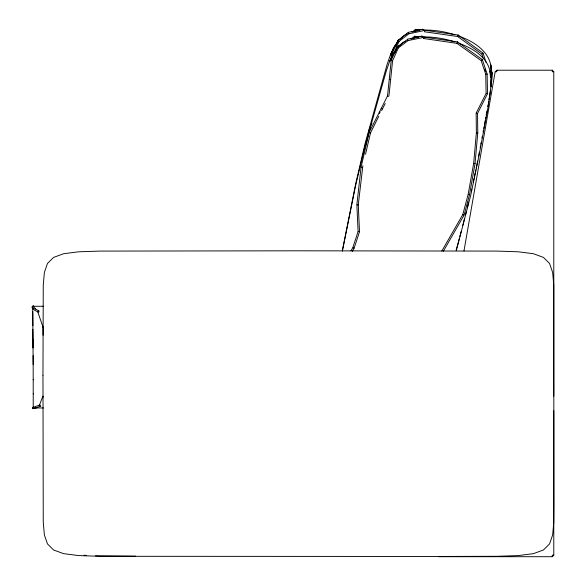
<?xml version="1.0" encoding="UTF-8"?>
<svg xmlns="http://www.w3.org/2000/svg" width="586" height="586" viewBox="0 0 586 586"><rect width="100%" height="100%" fill="white"/><g stroke="black" fill="none" stroke-linecap="round" stroke-linejoin="round"><path stroke-width="0.88" d="M491.053 86.874L491.258 78.465L490.9 86.721L491.185 78.385L490.057 70.957L490.438 77.601C491.412 59.501 473.928 48.47 458.86 43.283M441.822 251.035L462.793 214.542L468.163 194.347L473.664 163.399L476.367 132.846L476.147 113.149L486.109 93.408L485.735 74.276L481.135 60.578L456.933 43.349L423.612 38.5M443.382 251.16L464.083 215.135L469.518 194.669L475.048 163.582L477.766 132.876L477.546 113.479L487.515 93.716L487.134 73.939L482.315 59.589L457.454 41.884L423.817 37.094L423.605 38.603M483.201 58.219L481.86 54.102L457.695 36.53L424.374 31.754L424.586 30.208L458.223 35.028L483.04 53.084L486.138 62.585M350.999 250.764L352.816 247.629L358.097 231.529L356.859 204.792L361.071 167.208L369.151 132.443L387.514 95.95L391.243 60.204L397.264 46.902L400.311 45.144M391.419 59.303C390.1 50.513 395.579 55.648 391.946 53.956M388.979 95.518L392.613 60.592L398.355 47.906L397.279 46.939L397.586 47.429M424.52 30.597L424.586 30.208M423.751 37.467L423.817 37.094M488.431 103.026L488.724 101.319M489.017 99.62L489.303 97.913M489.596 96.207L490.467 91.094M463.973 250.955L495.177 71.719L496.965 70.217L552.283 70.217L553.785 71.719L553.785 396.173M496.965 70.217L496.701 71.719L495.177 71.719M483.098 131.938L483.421 130.195M483.736 128.451L484.058 126.701M484.373 124.957L485.164 120.599M485.486 118.855L485.801 117.105M42.976 326.402L43.108 326.79M486.131 115.347L486.951 110.944M487.772 106.542L488.101 104.784M480.168 147.701L480.498 145.951M480.828 144.193L481.15 142.442M481.97 138.062L482.293 136.311M475.488 171.639L475.839 169.859M476.191 168.087L477.597 160.974M478.476 156.528L479.355 152.082M342.363 250.471L355.812 183.154L365.166 143.27L387.09 64.511L390.401 54.945L393.96 47.18L390.606 54.872L394.063 47.151L397.682 41.701M342.37 251.182L355.453 186.333L364.697 147.394L386.416 70.503L389.705 61.164L393.243 53.597L389.91 61.098L393.345 53.56L397.132 48.25M423.532 30.04L422.799 29.3L408.303 32.355L397.982 40.419L399.051 41.408L408.816 33.812L422.836 30.86L423.597 30.033L422.806 29.3L415.13 30.252L414.544 31.446M422.674 37.306L422.023 36.2L414.361 37.101L410.969 38.984M471.349 190.824L471.73 189.08M473.232 182.107L473.986 178.62M474.36 176.869L475.305 172.511M414.529 30.662L414.551 31.454M365.774 144.867L369.656 127.96L371.985 123.177M362.873 165.713L358.273 204.822L359.518 231.726L354.098 248.259L352.274 251.409M365.547 154.206L370.484 132.971L378.812 116.211M457.725 36.427L458.223 35.028L458.113 35.409M467.401 207.261L468.654 202.075M456.955 43.254L457.454 41.884L457.344 42.258M462.742 225.5L464.544 218.541M465.672 214.19L466.353 211.583M43.078 396.143L42.741 396.663L43.152 397.205M456.816 247.68L458.186 242.597M458.648 240.897L459.329 238.356M459.783 236.656L461.153 231.565M456.113 250.295L456.589 248.53M456.377 250.464L470.8 194.977L478.879 156.294L487.83 108.395L491.713 80.993L491.947 72.378L491.559 80.831L491.866 72.298L490.76 64.694L491.127 71.499C492.225 52.879 474.301 41.438 458.794 36.12M42.822 396.363L39.262 405.651L40.016 406.362L40.771 405.666M33.358 306.852L33.439 306.368M33.461 408.662L32.56 408.361L32.933 407.373L40.016 404.955M34.069 407.995L33.842 408.567M39.042 311.818L38.786 310.858L35.035 308.771L35.314 309.027L33.065 305.753M483.011 53.179L481.985 54.059M482.278 59.684L481.26 60.541M391.946 53.993L398.004 40.324L401.813 38.061M393.675 53.538L399.088 41.35M379.369 113.486L380.168 111.882M381.589 110.622L385.222 103.51M487.098 74.012L485.889 74.305M396.407 49.649L394.356 53.223L396.51 49.612M397.667 42.36L395.074 46.799L398.37 40.939L394.319 47.063L397.652 41.782M408.274 32.413L408.845 33.761M408.054 40.573L407.541 39.145L422.037 36.2L422.828 36.911L422.067 37.724L408.054 40.573L398.355 47.906M391.287 60.277L392.613 60.629L391.28 60.19M43.064 335.28L42.983 326.849M418.404 30.194L419.012 29.769L419.635 30.12M422.198 29.725L422.799 29.3L422.147 29.732M414.009 37.226L413.782 38.273A0.791 0.776 85 0 1 414.016 37.218L413.782 38.28M417.635 37.057L418.594 36.728M421.422 36.61L422.023 36.2L421.371 36.618M400.458 38.94L403.022 36.339L407.175 33.9M438.592 556.7L552.283 556.7L553.785 555.198L553.785 410.793M397.799 47.451L402.274 43.027L405.431 41.218M33.087 407.336L32.567 407.651M397.279 46.939L407.556 39.43M36.559 407.424L35.028 408.281M412.493 31.725L414.785 30.369M32.552 407.988L33.307 408.698L40.397 406.274M419.444 30.157L418.411 29.923A0.806 0.806 0 0 0 418.148 30.216M417.642 36.793L418.668 37.028M411.855 32.054L418.558 30.604M411.094 38.859L414.383 37.863M35.636 408.127L36.017 408.039M362.324 167.508L361.342 167.362M415.24 37.768L417.789 37.46M358.156 231.529L359.386 231.69M389.419 79.388L390.635 79.528M553.785 71.719L552.283 71.719L552.283 70.217M32.684 306.273L43.62 306.273M35.219 407.966L43.459 407.951M553.785 555.198L552.283 555.198L552.283 556.7M135.674 556.165L95.423 555.814M357.145 204.792L358.273 204.822L357.856 204.807M423.663 30.091C434.197 29.827 444.745 31.541 454.751 34.801M422.052 36.962C433.149 36.669 444.247 38.449 454.787 41.899M475.026 163.582L473.825 163.421M477.194 132.876L477.766 132.876L476.528 132.854M487.259 93.753L486.255 93.496M84.04 555.206L86.574 555.433M419.012 29.769L415.218 29.395L414.632 30.604M418.236 36.647L414.448 36.273L413.753 37.072L414.134 37.709M418.785 29.798L415.218 29.395L415.584 29.483M418.016 36.676L414.448 36.273L415.078 36.625M477.304 113.464L476.301 113.215M415.13 30.252L415.76 30.604M468.317 194.384L469.518 194.669L469.071 194.567M38.786 310.858L37.643 311.474L43.108 327.435M32.04 306.852L34.274 310.001L38.376 312.17M33.468 407.241L33.849 407.336M33.314 407.277L33.695 407.38M369.436 132.531L370.484 132.971L370.103 132.795M369.942 128.048L370.037 128.136M353.087 247.702L353.988 248.164M388.833 96.368L387.558 95.987M462.94 214.608L463.863 215.033M381.742 108.564L381.208 108.322L382.292 108.923M397.594 47.092L397.264 46.902L397.718 47.554M33.197 305.877L33.468 306.866M398.612 40.778L398.004 40.324L398.202 40.69M32.062 307.254L32.721 308.961L32.611 308.61M484.776 69.155L485.604 71.631M32.897 325.735L32.757 307.906M32.86 329.244L33.168 364.602M33.109 341.484L33.102 339.748L33.058 348.011L32.721 311.774M33.146 355.541L33.204 379.816M33.219 379.398L33.212 393.953M33.234 393.807L33.212 407.131M42.968 375.245L43.254 522.375L44.375 534.923L47.488 543.925L53.582 549.983L63.654 553.667L78.678 555.579L99.649 556.29L433.669 556.473L497.382 556.29L518.346 555.579L533.37 553.667L543.442 549.983L549.536 543.925L552.649 534.923L553.77 522.375L553.88 505.703L553.77 285.008L552.649 272.461L549.536 263.451L543.442 257.401L533.37 253.716L518.346 251.804L497.382 251.094L298.516 250.808L99.649 251.094L78.678 251.804L63.654 253.716L53.582 257.401L47.488 263.451L44.375 272.461L43.254 285.008L42.968 375.245"/></g></svg>
